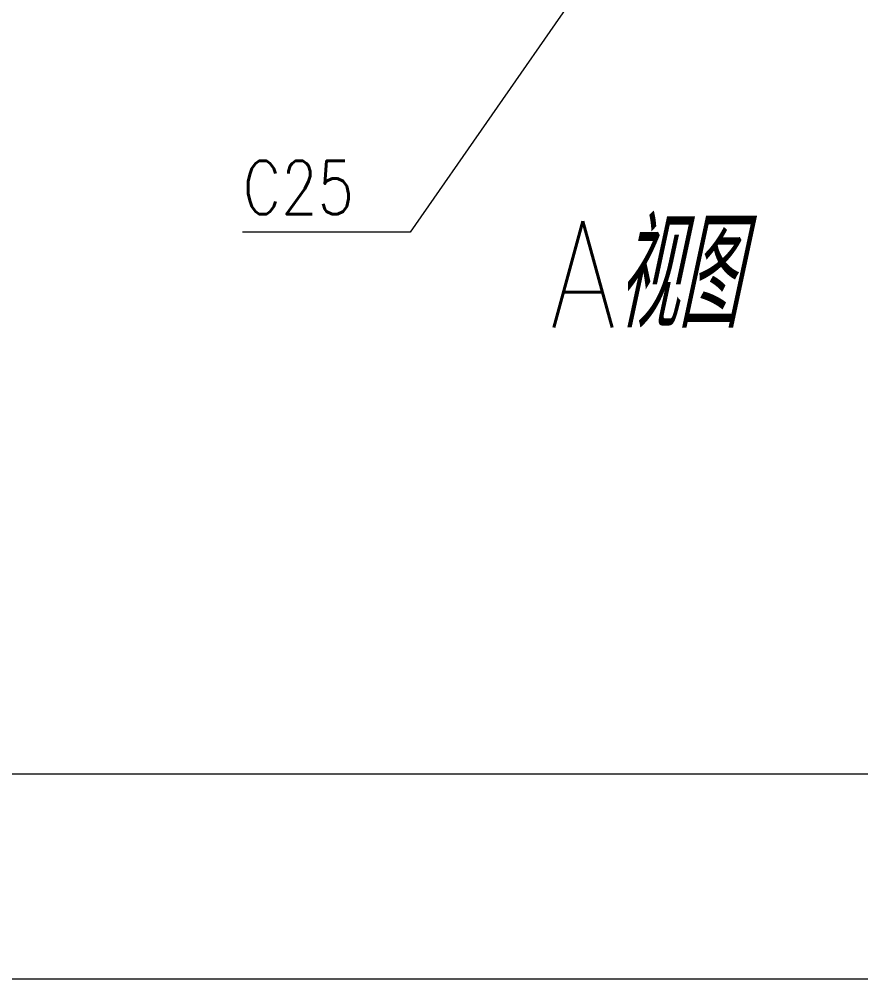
# Model space of a CAD drawing. Header units: millimetres. Extents: x 1333 to 190452, y -42879 to -5704.
# Drawn here: x 175441 to 175496.4, y -22836.1 to -22772.9 of the extents above; entities that cross this region are included whole.
import ezdxf

# ---------------------------------------------------------------- set-up
doc = ezdxf.new("R2010")
doc.units = ezdxf.units.MM
doc.header["$LTSCALE"] = 0.5
for name, color, linetype, lineweight in [('dim', 82, 'Continuous', 9), ('图框', 7, 'Continuous', 18), ('标注线', 3, 'Continuous', 18)]:
    doc.layers.add(name, color=color, linetype=linetype, lineweight=lineweight)
doc.layers.add('打印-禁用', color=7, linetype='Continuous', lineweight=15, plot=False)
doc.styles.add('DIM', font='romans.shx', dxfattribs={"width": 0.8, "bigfont": 'bigfont.shx'})
doc.dimstyles.new('DEH 1-1', dxfattribs={"dimtxt": 3.5, "dimasz": 2.5, "dimexe": 1, "dimexo": 0.625, "dimgap": 1.2, "dimtad": 1, "dimtoh": 1, "dimdsep": 46, "dimtxsty": 'DIM', "dimblk": 'OPEN', "dimcen": 0, "dimclrd": 8, "dimclre": 8, "dimclrt": 2, "dimazin": 2, "dimtfac": 0.5, "dimtmove": 0, "dimatfit": 3, "dimldrblk": 'OPEN', "dimfxl": 0, "dimtolj": 2, "dimlwd": 18, "dimlwe": 18, "dimarcsym": 0})

# ---------------------------------------------------------------- blocks, each defined once
blk = doc.blocks.new('GZDEH零件A3图框V01版')
at = {"layer": '图框', "linetype": 'Continuous'}
blk.add_line((2882.49, -1832.961), (3272.49, -1832.961), dxfattribs=at)
at = {"layer": '打印-禁用', "linetype": 'Continuous'}
blk.add_line((2857.49, -1846.461), (3277.49, -1846.461), dxfattribs=at)
blk = doc.blocks.new('DEH A3')
at = {"layer": '图框'}
blk.add_blockref('GZDEH零件A3图框V01版', (-2857.49, 1846.461), dxfattribs=at)
blk = doc.blocks.new('_Open')
at = {"color": 0, "linetype": 'ByBlock', "lineweight": -2}
for p, q in [((-1, 0.167), (0, 0)), ((-1, -0.167), (0, 0)), ((0, 0), (-1, 0))]:
    blk.add_line(p, q, dxfattribs=at)

msp = doc.modelspace()

# ---------------------------------------------------------------- block references
at = {"layer": '图框'}
msp.add_blockref('DEH A3', (175262.635, -22836.123), dxfattribs=at)

# ---------------------------------------------------------------- texts
at = {"layer": 'dim', "insert": (175475.977, -22786.242), "char_height": 7, "width": 87.31124, "attachment_point": 1, "style": 'DIM'}
msp.add_mtext('{\\Fromans,bigfont|c134;A\\Fgbeitc,gbcbig|c134;视图}', dxfattribs=at)
at = {"layer": '标注线', "color": 2, "insert": (175463.076, -22785.773), "char_height": 3.5, "attachment_point": 9, "style": 'DIM'}
msp.add_mtext('\\A2;C{\\Fromans,bigfont|c134;25}', dxfattribs=at)

# ---------------------------------------------------------------- leaders
at = {"layer": '标注线', "annotation_type": 0, "has_hookline": 1, "hookline_direction": 1, "text_width": 7.333}
msp.add_leader([(175489.139, -22754.771), (175466.776, -22786.973), (175464.276, -22786.973)], dimstyle='DEH 1-1', dxfattribs=at)

doc.saveas('drawing.dxf')
